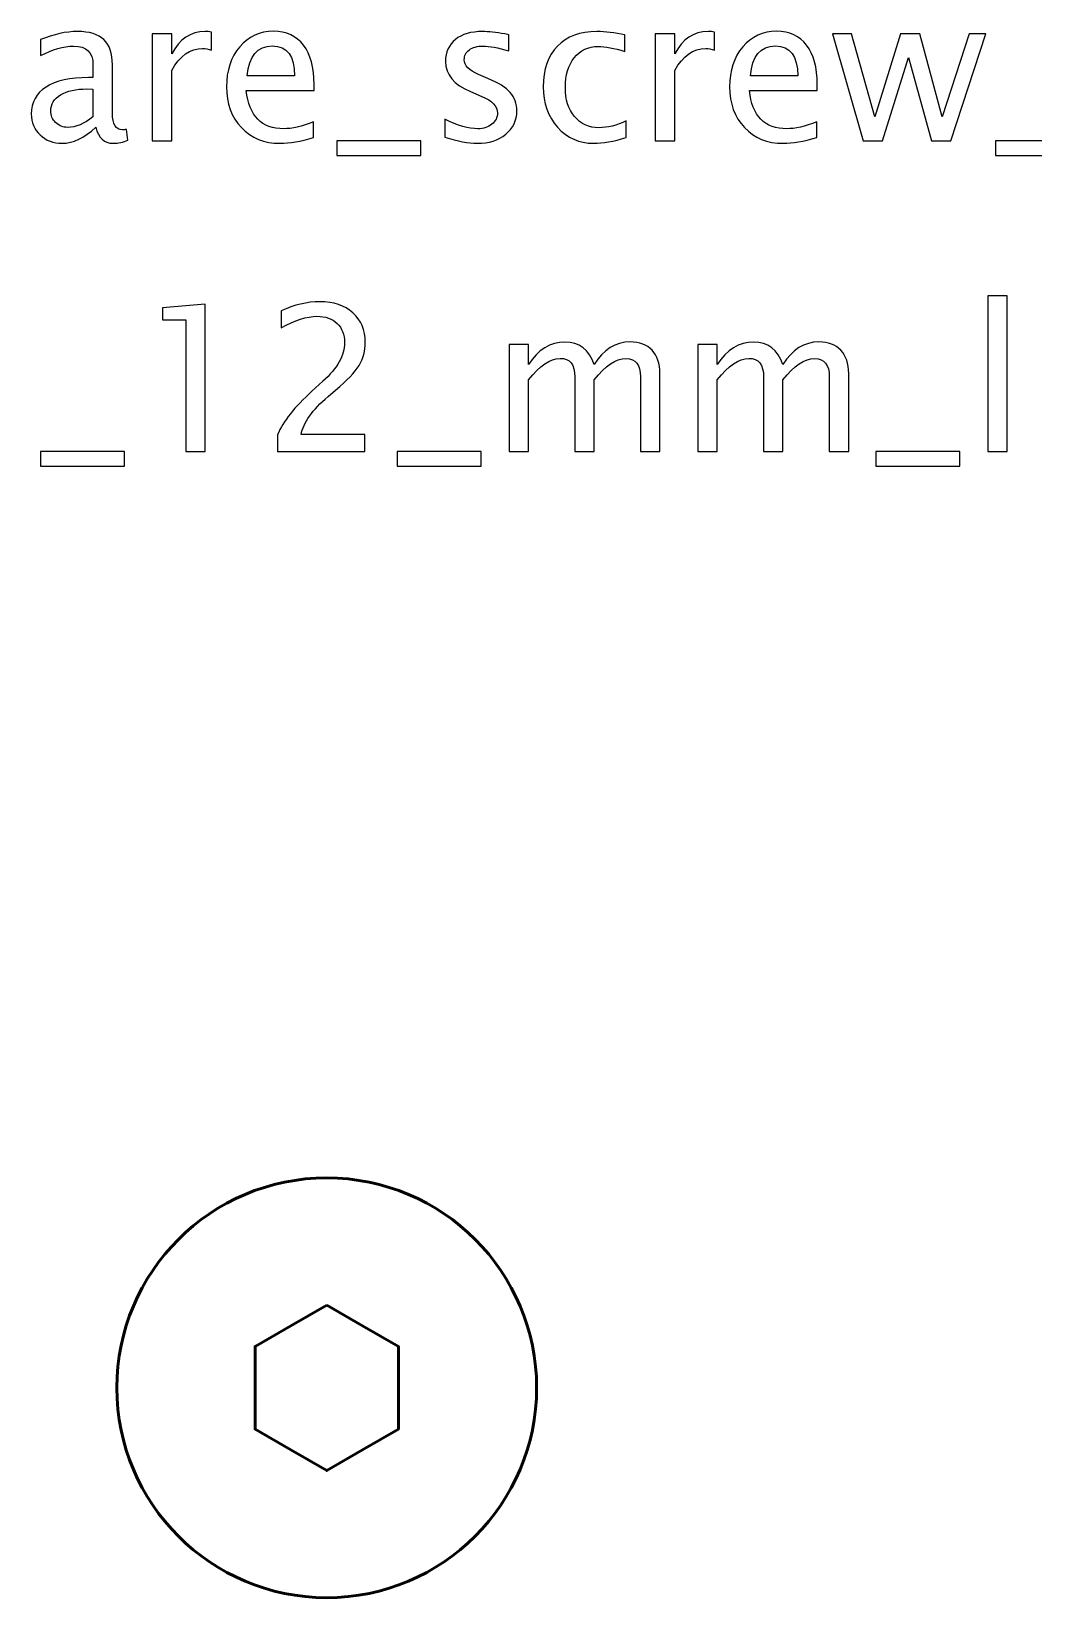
# Model space of a CAD drawing. Header units: centimetres. Extents: x -2.44 to 2.44, y -1.72 to 2.71.
# Drawn here: x -1.162 to 0.237, y 0.457 to 2.644 of the extents above; entities that cross this region are included whole.
import ezdxf

# ---------------------------------------------------------------- set-up
doc = ezdxf.new("R2010")
doc.units = ezdxf.units.CM
doc.header["$MEASUREMENT"] = 0
doc.layers.add('Layer 1', color=7, linetype='Continuous')

msp = doc.modelspace()

# ---------------------------------------------------------------- linework, layer by layer
at = {"layer": 'Layer 1', "lineweight": 53}
msp.add_ellipse((-0.75, 0.75), major_axis=(0, 0.293), ratio=1, dxfattribs=at)
at = {"layer": 'Layer 1'}
for points, knots in [([(-1.07233, 2.50978), (-1.08861, 2.49482), (-1.10427, 2.48734), (-1.11932, 2.48734), (-1.11932, 2.48734), (-1.13169, 2.48734), (-1.142, 2.4912), (-1.15013, 2.49896), (-1.15013, 2.49896), (-1.15832, 2.50672), (-1.16241, 2.51651), (-1.16241, 2.52831), (-1.16241, 2.52831), (-1.16241, 2.54463), (-1.15554, 2.55719), (-1.14181, 2.56594), (-1.14181, 2.56594), (-1.12807, 2.57469), (-1.10836, 2.57906), (-1.08268, 2.57906), (-1.08268, 2.57906), (-1.08268, 2.57906), (-1.07633, 2.57906), (-1.07633, 2.57906), (-1.07633, 2.57906), (-1.07633, 2.57906), (-1.07633, 2.59708), (-1.07633, 2.59708), (-1.07633, 2.59708), (-1.07633, 2.61444), (-1.08536, 2.62309), (-1.10347, 2.62309), (-1.10347, 2.62309), (-1.11749, 2.62309), (-1.13282, 2.61867), (-1.14943, 2.60983), (-1.14943, 2.60983), (-1.14943, 2.60983), (-1.14943, 2.63212), (-1.14943, 2.63212), (-1.14943, 2.63212), (-1.13118, 2.63965), (-1.11396, 2.64341), (-1.09783, 2.64341), (-1.09783, 2.64341), (-1.08122, 2.64341), (-1.06895, 2.63965), (-1.06109, 2.63208), (-1.06109, 2.63208), (-1.05319, 2.6245), (-1.04924, 2.61284), (-1.04924, 2.59708), (-1.04924, 2.59708), (-1.04924, 2.59708), (-1.04924, 2.52949), (-1.04924, 2.52949), (-1.04924, 2.52949), (-1.04924, 2.51401), (-1.04449, 2.50625), (-1.03494, 2.50625), (-1.03494, 2.50625), (-1.03376, 2.50625), (-1.03202, 2.50644), (-1.02972, 2.50682), (-1.02972, 2.50682), (-1.02972, 2.50682), (-1.02779, 2.49176), (-1.02779, 2.49176), (-1.02779, 2.49176), (-1.03395, 2.4888), (-1.04073, 2.48734), (-1.04816, 2.48734), (-1.04816, 2.48734), (-1.06081, 2.48734), (-1.06885, 2.49482), (-1.07233, 2.50978)], [0, 0, 0, 0, 0.05, 0.05, 0.05, 0.05, 0.1, 0.1, 0.1, 0.1, 0.15, 0.15, 0.15, 0.15, 0.2, 0.2, 0.2, 0.2, 0.25, 0.25, 0.25, 0.25, 0.3, 0.3, 0.3, 0.3, 0.35, 0.35, 0.35, 0.35, 0.4, 0.4, 0.4, 0.4, 0.45, 0.45, 0.45, 0.45, 0.5, 0.5, 0.5, 0.5, 0.55, 0.55, 0.55, 0.55, 0.6, 0.6, 0.6, 0.6, 0.65, 0.65, 0.65, 0.65, 0.7, 0.7, 0.7, 0.7, 0.75, 0.75, 0.75, 0.75, 0.8, 0.8, 0.8, 0.8, 0.85, 0.85, 0.85, 0.85, 0.9, 0.9, 0.9, 0.9, 1, 1, 1, 1]), ([(-0.9936, 2.49073), (-0.9936, 2.49073), (-0.9936, 2.64031), (-0.9936, 2.64031), (-0.9936, 2.64031), (-0.9936, 2.64031), (-0.9665, 2.64031), (-0.9665, 2.64031), (-0.9665, 2.64031), (-0.9665, 2.64031), (-0.9665, 2.61204), (-0.9665, 2.61204), (-0.9665, 2.61204), (-0.95573, 2.63297), (-0.94012, 2.64341), (-0.91961, 2.64341), (-0.91961, 2.64341), (-0.91683, 2.64341), (-0.91392, 2.64318), (-0.91091, 2.64271), (-0.91091, 2.64271), (-0.91091, 2.64271), (-0.91091, 2.61735), (-0.91091, 2.61735), (-0.91091, 2.61735), (-0.91561, 2.6189), (-0.91975, 2.6197), (-0.92332, 2.6197), (-0.92332, 2.6197), (-0.94054, 2.6197), (-0.95493, 2.60954), (-0.9665, 2.58918), (-0.9665, 2.58918), (-0.9665, 2.58918), (-0.9665, 2.49073), (-0.9665, 2.49073), (-0.9665, 2.49073), (-0.9665, 2.49073), (-0.9936, 2.49073), (-0.9936, 2.49073)], [0, 0, 0, 0, 0.0909091, 0.0909091, 0.0909091, 0.0909091, 0.1818182, 0.1818182, 0.1818182, 0.1818182, 0.2727273, 0.2727273, 0.2727273, 0.2727273, 0.3636364, 0.3636364, 0.3636364, 0.3636364, 0.4545455, 0.4545455, 0.4545455, 0.4545455, 0.5454545, 0.5454545, 0.5454545, 0.5454545, 0.6363636, 0.6363636, 0.6363636, 0.6363636, 0.7272727, 0.7272727, 0.7272727, 0.7272727, 0.8181818, 0.8181818, 0.8181818, 0.8181818, 1, 1, 1, 1]), ([(-0.76833, 2.49553), (-0.78654, 2.49007), (-0.80211, 2.48734), (-0.81509, 2.48734), (-0.81509, 2.48734), (-0.83724, 2.48734), (-0.85526, 2.49468), (-0.86913, 2.50931), (-0.86913, 2.50931), (-0.88301, 2.52394), (-0.88997, 2.54289), (-0.88997, 2.56622), (-0.88997, 2.56622), (-0.88997, 2.58885), (-0.88386, 2.60743), (-0.87158, 2.62196), (-0.87158, 2.62196), (-0.8593, 2.63645), (-0.84359, 2.64369), (-0.82445, 2.64369), (-0.82445, 2.64369), (-0.80634, 2.64369), (-0.79232, 2.63725), (-0.78244, 2.62436), (-0.78244, 2.62436), (-0.77257, 2.61147), (-0.76763, 2.59322), (-0.76763, 2.56956), (-0.76763, 2.56956), (-0.76763, 2.56956), (-0.76777, 2.56129), (-0.76777, 2.56129), (-0.76777, 2.56129), (-0.76777, 2.56129), (-0.86231, 2.56129), (-0.86231, 2.56129), (-0.86231, 2.56129), (-0.85836, 2.52554), (-0.84091, 2.50766), (-0.81001, 2.50766), (-0.81001, 2.50766), (-0.79867, 2.50766), (-0.7848, 2.51086), (-0.76833, 2.51726), (-0.76833, 2.51726), (-0.76833, 2.51726), (-0.76833, 2.49553), (-0.76833, 2.49553)], [0, 0, 0, 0, 0.0769231, 0.0769231, 0.0769231, 0.0769231, 0.1538462, 0.1538462, 0.1538462, 0.1538462, 0.2307692, 0.2307692, 0.2307692, 0.2307692, 0.3076923, 0.3076923, 0.3076923, 0.3076923, 0.3846154, 0.3846154, 0.3846154, 0.3846154, 0.4615385, 0.4615385, 0.4615385, 0.4615385, 0.5384615, 0.5384615, 0.5384615, 0.5384615, 0.6153846, 0.6153846, 0.6153846, 0.6153846, 0.6923077, 0.6923077, 0.6923077, 0.6923077, 0.7692308, 0.7692308, 0.7692308, 0.7692308, 0.8461538, 0.8461538, 0.8461538, 0.8461538, 1, 1, 1, 1]), ([(-0.58513, 2.49609), (-0.58513, 2.49609), (-0.58513, 2.52093), (-0.58513, 2.52093), (-0.58513, 2.52093), (-0.5674, 2.51208), (-0.55202, 2.50766), (-0.53889, 2.50766), (-0.53889, 2.50766), (-0.53108, 2.50766), (-0.52459, 2.50978), (-0.51947, 2.51401), (-0.51947, 2.51401), (-0.51434, 2.5182), (-0.51175, 2.52347), (-0.51175, 2.52982), (-0.51175, 2.52982), (-0.51175, 2.53908), (-0.51895, 2.54675), (-0.53334, 2.55282), (-0.53334, 2.55282), (-0.53334, 2.55282), (-0.54919, 2.55954), (-0.54919, 2.55954), (-0.54919, 2.55954), (-0.57257, 2.56923), (-0.58428, 2.58325), (-0.58428, 2.60145), (-0.58428, 2.60145), (-0.58428, 2.61448), (-0.57967, 2.62474), (-0.57045, 2.63222), (-0.57045, 2.63222), (-0.56123, 2.6397), (-0.54858, 2.64341), (-0.53254, 2.64341), (-0.53254, 2.64341), (-0.52422, 2.64341), (-0.51387, 2.64228), (-0.50159, 2.63998), (-0.50159, 2.63998), (-0.50159, 2.63998), (-0.49595, 2.6389), (-0.49595, 2.6389), (-0.49595, 2.6389), (-0.49595, 2.6389), (-0.49595, 2.61632), (-0.49595, 2.61632), (-0.49595, 2.61632), (-0.51105, 2.62083), (-0.52309, 2.62309), (-0.53207, 2.62309), (-0.53207, 2.62309), (-0.53997, 2.62309), (-0.54623, 2.62135), (-0.55098, 2.61792), (-0.55098, 2.61792), (-0.55568, 2.61448), (-0.55804, 2.60987), (-0.55804, 2.60409), (-0.55804, 2.60409), (-0.55804, 2.59595), (-0.55145, 2.58904), (-0.53823, 2.58344), (-0.53823, 2.58344), (-0.53823, 2.58344), (-0.5252, 2.57794), (-0.5252, 2.57794), (-0.5252, 2.57794), (-0.51043, 2.57173), (-0.49999, 2.56514), (-0.49388, 2.55823), (-0.49388, 2.55823), (-0.48772, 2.55131), (-0.48466, 2.54266), (-0.48466, 2.53231), (-0.48466, 2.53231), (-0.48466, 2.51919), (-0.48983, 2.50842), (-0.50023, 2.5), (-0.50023, 2.5), (-0.51058, 2.49158), (-0.52384, 2.48734), (-0.53997, 2.48734), (-0.53997, 2.48734), (-0.55239, 2.48734), (-0.5674, 2.49026), (-0.58513, 2.49609)], [0, 0, 0, 0, 0.0434783, 0.0434783, 0.0434783, 0.0434783, 0.0869565, 0.0869565, 0.0869565, 0.0869565, 0.1304348, 0.1304348, 0.1304348, 0.1304348, 0.173913, 0.173913, 0.173913, 0.173913, 0.2173913, 0.2173913, 0.2173913, 0.2173913, 0.2608696, 0.2608696, 0.2608696, 0.2608696, 0.3043478, 0.3043478, 0.3043478, 0.3043478, 0.3478261, 0.3478261, 0.3478261, 0.3478261, 0.3913043, 0.3913043, 0.3913043, 0.3913043, 0.4347826, 0.4347826, 0.4347826, 0.4347826, 0.4782609, 0.4782609, 0.4782609, 0.4782609, 0.5217391, 0.5217391, 0.5217391, 0.5217391, 0.5652174, 0.5652174, 0.5652174, 0.5652174, 0.6086957, 0.6086957, 0.6086957, 0.6086957, 0.6521739, 0.6521739, 0.6521739, 0.6521739, 0.6956522, 0.6956522, 0.6956522, 0.6956522, 0.7391304, 0.7391304, 0.7391304, 0.7391304, 0.7826087, 0.7826087, 0.7826087, 0.7826087, 0.826087, 0.826087, 0.826087, 0.826087, 0.8695652, 0.8695652, 0.8695652, 0.8695652, 0.9130435, 0.9130435, 0.9130435, 0.9130435, 1, 1, 1, 1]), ([(-0.33202, 2.49525), (-0.34956, 2.48998), (-0.36471, 2.48734), (-0.37746, 2.48734), (-0.37746, 2.48734), (-0.39768, 2.48734), (-0.41443, 2.49482), (-0.42774, 2.50973), (-0.42774, 2.50973), (-0.44105, 2.52469), (-0.44773, 2.54355), (-0.44773, 2.56627), (-0.44773, 2.56627), (-0.44773, 2.59054), (-0.44114, 2.6095), (-0.42797, 2.62304), (-0.42797, 2.62304), (-0.4148, 2.63664), (-0.39641, 2.64341), (-0.3728, 2.64341), (-0.3728, 2.64341), (-0.36118, 2.64341), (-0.34811, 2.64181), (-0.33371, 2.63861), (-0.33371, 2.63861), (-0.33371, 2.63861), (-0.33371, 2.61575), (-0.33371, 2.61575), (-0.33371, 2.61575), (-0.349, 2.62027), (-0.36146, 2.62253), (-0.37106, 2.62253), (-0.37106, 2.62253), (-0.38498, 2.62253), (-0.39613, 2.61731), (-0.40446, 2.60691), (-0.40446, 2.60691), (-0.41278, 2.59652), (-0.41697, 2.58264), (-0.41697, 2.56533), (-0.41697, 2.56533), (-0.41697, 2.54854), (-0.41264, 2.53499), (-0.40403, 2.5246), (-0.40403, 2.5246), (-0.39543, 2.51425), (-0.38418, 2.50907), (-0.37021, 2.50907), (-0.37021, 2.50907), (-0.35784, 2.50907), (-0.34514, 2.51227), (-0.33202, 2.51867), (-0.33202, 2.51867), (-0.33202, 2.51867), (-0.33202, 2.49525), (-0.33202, 2.49525)], [0, 0, 0, 0, 0.0666667, 0.0666667, 0.0666667, 0.0666667, 0.1333333, 0.1333333, 0.1333333, 0.1333333, 0.2, 0.2, 0.2, 0.2, 0.2666667, 0.2666667, 0.2666667, 0.2666667, 0.3333333, 0.3333333, 0.3333333, 0.3333333, 0.4, 0.4, 0.4, 0.4, 0.4666667, 0.4666667, 0.4666667, 0.4666667, 0.5333333, 0.5333333, 0.5333333, 0.5333333, 0.6, 0.6, 0.6, 0.6, 0.6666667, 0.6666667, 0.6666667, 0.6666667, 0.7333333, 0.7333333, 0.7333333, 0.7333333, 0.8, 0.8, 0.8, 0.8, 0.8666667, 0.8666667, 0.8666667, 0.8666667, 1, 1, 1, 1]), ([(-0.29134, 2.49073), (-0.29134, 2.49073), (-0.29134, 2.64031), (-0.29134, 2.64031), (-0.29134, 2.64031), (-0.29134, 2.64031), (-0.26424, 2.64031), (-0.26424, 2.64031), (-0.26424, 2.64031), (-0.26424, 2.64031), (-0.26424, 2.61204), (-0.26424, 2.61204), (-0.26424, 2.61204), (-0.25347, 2.63297), (-0.23786, 2.64341), (-0.21735, 2.64341), (-0.21735, 2.64341), (-0.21457, 2.64341), (-0.21166, 2.64318), (-0.20865, 2.64271), (-0.20865, 2.64271), (-0.20865, 2.64271), (-0.20865, 2.61735), (-0.20865, 2.61735), (-0.20865, 2.61735), (-0.21335, 2.6189), (-0.21749, 2.6197), (-0.22106, 2.6197), (-0.22106, 2.6197), (-0.23828, 2.6197), (-0.25267, 2.60954), (-0.26424, 2.58918), (-0.26424, 2.58918), (-0.26424, 2.58918), (-0.26424, 2.49073), (-0.26424, 2.49073), (-0.26424, 2.49073), (-0.26424, 2.49073), (-0.29134, 2.49073), (-0.29134, 2.49073)], [0, 0, 0, 0, 0.0909091, 0.0909091, 0.0909091, 0.0909091, 0.1818182, 0.1818182, 0.1818182, 0.1818182, 0.2727273, 0.2727273, 0.2727273, 0.2727273, 0.3636364, 0.3636364, 0.3636364, 0.3636364, 0.4545455, 0.4545455, 0.4545455, 0.4545455, 0.5454545, 0.5454545, 0.5454545, 0.5454545, 0.6363636, 0.6363636, 0.6363636, 0.6363636, 0.7272727, 0.7272727, 0.7272727, 0.7272727, 0.8181818, 0.8181818, 0.8181818, 0.8181818, 1, 1, 1, 1]), ([(-0.06607, 2.49553), (-0.08428, 2.49007), (-0.09985, 2.48734), (-0.11283, 2.48734), (-0.11283, 2.48734), (-0.13498, 2.48734), (-0.153, 2.49468), (-0.16687, 2.50931), (-0.16687, 2.50931), (-0.18075, 2.52394), (-0.18771, 2.54289), (-0.18771, 2.56622), (-0.18771, 2.56622), (-0.18771, 2.58885), (-0.1816, 2.60743), (-0.16932, 2.62196), (-0.16932, 2.62196), (-0.15704, 2.63645), (-0.14133, 2.64369), (-0.12219, 2.64369), (-0.12219, 2.64369), (-0.10408, 2.64369), (-0.09006, 2.63725), (-0.08018, 2.62436), (-0.08018, 2.62436), (-0.07031, 2.61147), (-0.06537, 2.59322), (-0.06537, 2.56956), (-0.06537, 2.56956), (-0.06537, 2.56956), (-0.06551, 2.56129), (-0.06551, 2.56129), (-0.06551, 2.56129), (-0.06551, 2.56129), (-0.16005, 2.56129), (-0.16005, 2.56129), (-0.16005, 2.56129), (-0.1561, 2.52554), (-0.13865, 2.50766), (-0.10775, 2.50766), (-0.10775, 2.50766), (-0.09641, 2.50766), (-0.08254, 2.51086), (-0.06607, 2.51726), (-0.06607, 2.51726), (-0.06607, 2.51726), (-0.06607, 2.49553), (-0.06607, 2.49553)], [0, 0, 0, 0, 0.0769231, 0.0769231, 0.0769231, 0.0769231, 0.1538462, 0.1538462, 0.1538462, 0.1538462, 0.2307692, 0.2307692, 0.2307692, 0.2307692, 0.3076923, 0.3076923, 0.3076923, 0.3076923, 0.3846154, 0.3846154, 0.3846154, 0.3846154, 0.4615385, 0.4615385, 0.4615385, 0.4615385, 0.5384615, 0.5384615, 0.5384615, 0.5384615, 0.6153846, 0.6153846, 0.6153846, 0.6153846, 0.6923077, 0.6923077, 0.6923077, 0.6923077, 0.7692308, 0.7692308, 0.7692308, 0.7692308, 0.8461538, 0.8461538, 0.8461538, 0.8461538, 1, 1, 1, 1]), ([(-0.00112, 2.49073), (-0.00112, 2.49073), (-0.04402, 2.64031), (-0.04402, 2.64031), (-0.04402, 2.64031), (-0.04402, 2.64031), (-0.01758, 2.64031), (-0.01758, 2.64031), (-0.01758, 2.64031), (-0.01758, 2.64031), (0.0153, 2.52417), (0.0153, 2.52417), (0.0153, 2.52417), (0.0153, 2.52417), (0.05076, 2.64031), (0.05076, 2.64031), (0.05076, 2.64031), (0.05076, 2.64031), (0.07786, 2.64031), (0.07786, 2.64031), (0.07786, 2.64031), (0.07786, 2.64031), (0.10904, 2.52436), (0.10904, 2.52436), (0.10904, 2.52436), (0.10904, 2.52436), (0.14676, 2.64031), (0.14676, 2.64031), (0.14676, 2.64031), (0.14676, 2.64031), (0.16991, 2.64031), (0.16991, 2.64031), (0.16991, 2.64031), (0.16991, 2.64031), (0.12108, 2.49073), (0.12108, 2.49073), (0.12108, 2.49073), (0.12108, 2.49073), (0.09399, 2.49073), (0.09399, 2.49073), (0.09399, 2.49073), (0.09399, 2.49073), (0.06191, 2.60738), (0.06191, 2.60738), (0.06191, 2.60738), (0.06191, 2.60738), (0.02597, 2.49073), (0.02597, 2.49073), (0.02597, 2.49073), (0.02597, 2.49073), (-0.00112, 2.49073), (-0.00112, 2.49073)], [0, 0, 0, 0, 0.0714286, 0.0714286, 0.0714286, 0.0714286, 0.1428571, 0.1428571, 0.1428571, 0.1428571, 0.2142857, 0.2142857, 0.2142857, 0.2142857, 0.2857143, 0.2857143, 0.2857143, 0.2857143, 0.3571429, 0.3571429, 0.3571429, 0.3571429, 0.4285714, 0.4285714, 0.4285714, 0.4285714, 0.5, 0.5, 0.5, 0.5, 0.5714286, 0.5714286, 0.5714286, 0.5714286, 0.6428571, 0.6428571, 0.6428571, 0.6428571, 0.7142857, 0.7142857, 0.7142857, 0.7142857, 0.7857143, 0.7857143, 0.7857143, 0.7857143, 0.8571429, 0.8571429, 0.8571429, 0.8571429, 1, 1, 1, 1]), ([(-0.8609, 2.5816), (-0.8609, 2.5816), (-0.79486, 2.5816), (-0.79486, 2.5816), (-0.79486, 2.5816), (-0.79486, 2.60945), (-0.80526, 2.62337), (-0.826, 2.62337), (-0.826, 2.62337), (-0.84688, 2.62337), (-0.8585, 2.60945), (-0.8609, 2.5816)], [0, 0, 0, 0, 0.25, 0.25, 0.25, 0.25, 0.5, 0.5, 0.5, 0.5, 1, 1, 1, 1]), ([(-0.15864, 2.5816), (-0.15864, 2.5816), (-0.0926, 2.5816), (-0.0926, 2.5816), (-0.0926, 2.5816), (-0.0926, 2.60945), (-0.103, 2.62337), (-0.12374, 2.62337), (-0.12374, 2.62337), (-0.14462, 2.62337), (-0.15624, 2.60945), (-0.15864, 2.5816)], [0, 0, 0, 0, 0.25, 0.25, 0.25, 0.25, 0.5, 0.5, 0.5, 0.5, 1, 1, 1, 1]), ([(-1.07633, 2.52455), (-1.07633, 2.52455), (-1.07633, 2.56298), (-1.07633, 2.56298), (-1.07633, 2.56298), (-1.07633, 2.56298), (-1.08503, 2.56326), (-1.08503, 2.56326), (-1.08503, 2.56326), (-1.10009, 2.56326), (-1.11222, 2.56049), (-1.12149, 2.55494), (-1.12149, 2.55494), (-1.13071, 2.54934), (-1.13532, 2.54195), (-1.13532, 2.53273), (-1.13532, 2.53273), (-1.13532, 2.52629), (-1.13301, 2.52083), (-1.12845, 2.51636), (-1.12845, 2.51636), (-1.12384, 2.5119), (-1.11824, 2.50964), (-1.11161, 2.50964), (-1.11161, 2.50964), (-1.10032, 2.50964), (-1.08856, 2.51462), (-1.07633, 2.52455)], [0, 0, 0, 0, 0.125, 0.125, 0.125, 0.125, 0.25, 0.25, 0.25, 0.25, 0.375, 0.375, 0.375, 0.375, 0.5, 0.5, 0.5, 0.5, 0.625, 0.625, 0.625, 0.625, 0.75, 0.75, 0.75, 0.75, 1, 1, 1, 1]), ([(-0.73612, 2.47041), (-0.73612, 2.47041), (-0.73612, 2.49073), (-0.73612, 2.49073), (-0.73612, 2.49073), (-0.73612, 2.49073), (-0.61871, 2.49073), (-0.61871, 2.49073), (-0.61871, 2.49073), (-0.61871, 2.49073), (-0.61871, 2.47041), (-0.61871, 2.47041), (-0.61871, 2.47041), (-0.61871, 2.47041), (-0.73612, 2.47041), (-0.73612, 2.47041)], [0, 0, 0, 0, 0.2, 0.2, 0.2, 0.2, 0.4, 0.4, 0.4, 0.4, 0.6, 0.6, 0.6, 0.6, 1, 1, 1, 1]), ([(0.18359, 2.47041), (0.18359, 2.47041), (0.18359, 2.49073), (0.18359, 2.49073), (0.18359, 2.49073), (0.18359, 2.49073), (0.301, 2.49073), (0.301, 2.49073), (0.301, 2.49073), (0.301, 2.49073), (0.301, 2.47041), (0.301, 2.47041), (0.301, 2.47041), (0.301, 2.47041), (0.18359, 2.47041), (0.18359, 2.47041)], [0, 0, 0, 0, 0.2, 0.2, 0.2, 0.2, 0.4, 0.4, 0.4, 0.4, 0.6, 0.6, 0.6, 0.6, 1, 1, 1, 1]), ([(0.17265, 2.05705), (0.17265, 2.05705), (0.17265, 2.27464), (0.17265, 2.27464), (0.17265, 2.27464), (0.17265, 2.27464), (0.19975, 2.27464), (0.19975, 2.27464), (0.19975, 2.27464), (0.19975, 2.27464), (0.19975, 2.05705), (0.19975, 2.05705), (0.19975, 2.05705), (0.19975, 2.05705), (0.17265, 2.05705), (0.17265, 2.05705)], [0, 0, 0, 0, 0.2, 0.2, 0.2, 0.2, 0.4, 0.4, 0.4, 0.4, 0.6, 0.6, 0.6, 0.6, 1, 1, 1, 1]), ([(-0.94664, 2.05705), (-0.94664, 2.05705), (-0.94664, 2.24078), (-0.94664, 2.24078), (-0.94664, 2.24078), (-0.94664, 2.24078), (-0.97909, 2.24078), (-0.97909, 2.24078), (-0.97909, 2.24078), (-0.97909, 2.24078), (-0.97909, 2.25771), (-0.97909, 2.25771), (-0.97909, 2.25771), (-0.97909, 2.25771), (-0.91955, 2.26279), (-0.91955, 2.26279), (-0.91955, 2.26279), (-0.91955, 2.26279), (-0.91955, 2.05705), (-0.91955, 2.05705), (-0.91955, 2.05705), (-0.91955, 2.05705), (-0.94664, 2.05705), (-0.94664, 2.05705)], [0, 0, 0, 0, 0.1428571, 0.1428571, 0.1428571, 0.1428571, 0.2857143, 0.2857143, 0.2857143, 0.2857143, 0.4285714, 0.4285714, 0.4285714, 0.4285714, 0.5714286, 0.5714286, 0.5714286, 0.5714286, 0.7142857, 0.7142857, 0.7142857, 0.7142857, 1, 1, 1, 1]), ([(-0.8187, 2.05705), (-0.8187, 2.05705), (-0.8187, 2.08076), (-0.8187, 2.08076), (-0.8187, 2.08076), (-0.81079, 2.09924), (-0.79485, 2.11942), (-0.77081, 2.1412), (-0.77081, 2.1412), (-0.77081, 2.1412), (-0.75529, 2.15512), (-0.75529, 2.15512), (-0.75529, 2.15512), (-0.7353, 2.17328), (-0.72528, 2.19125), (-0.72528, 2.20912), (-0.72528, 2.20912), (-0.72528, 2.22055), (-0.72871, 2.22949), (-0.73553, 2.23602), (-0.73553, 2.23602), (-0.74236, 2.24256), (-0.75181, 2.24586), (-0.7638, 2.24586), (-0.7638, 2.24586), (-0.77782, 2.24586), (-0.79442, 2.24049), (-0.81362, 2.22977), (-0.81362, 2.22977), (-0.81362, 2.22977), (-0.81362, 2.25348), (-0.81362, 2.25348), (-0.81362, 2.25348), (-0.79551, 2.26194), (-0.77749, 2.26618), (-0.75952, 2.26618), (-0.75952, 2.26618), (-0.74043, 2.26618), (-0.72509, 2.26105), (-0.71352, 2.25075), (-0.71352, 2.25075), (-0.702, 2.24045), (-0.69621, 2.22681), (-0.69621, 2.20978), (-0.69621, 2.20978), (-0.69621, 2.19755), (-0.69913, 2.18668), (-0.70496, 2.17723), (-0.70496, 2.17723), (-0.71084, 2.16773), (-0.72171, 2.15625), (-0.73765, 2.1427), (-0.73765, 2.1427), (-0.73765, 2.1427), (-0.74814, 2.13377), (-0.74814, 2.13377), (-0.74814, 2.13377), (-0.76997, 2.11528), (-0.78257, 2.0976), (-0.78596, 2.08076), (-0.78596, 2.08076), (-0.78596, 2.08076), (-0.69706, 2.08076), (-0.69706, 2.08076), (-0.69706, 2.08076), (-0.69706, 2.08076), (-0.69706, 2.05705), (-0.69706, 2.05705), (-0.69706, 2.05705), (-0.69706, 2.05705), (-0.8187, 2.05705), (-0.8187, 2.05705)], [0, 0, 0, 0, 0.0526316, 0.0526316, 0.0526316, 0.0526316, 0.1052632, 0.1052632, 0.1052632, 0.1052632, 0.1578947, 0.1578947, 0.1578947, 0.1578947, 0.2105263, 0.2105263, 0.2105263, 0.2105263, 0.2631579, 0.2631579, 0.2631579, 0.2631579, 0.3157895, 0.3157895, 0.3157895, 0.3157895, 0.3684211, 0.3684211, 0.3684211, 0.3684211, 0.4210526, 0.4210526, 0.4210526, 0.4210526, 0.4736842, 0.4736842, 0.4736842, 0.4736842, 0.5263158, 0.5263158, 0.5263158, 0.5263158, 0.5789474, 0.5789474, 0.5789474, 0.5789474, 0.6315789, 0.6315789, 0.6315789, 0.6315789, 0.6842105, 0.6842105, 0.6842105, 0.6842105, 0.7368421, 0.7368421, 0.7368421, 0.7368421, 0.7894737, 0.7894737, 0.7894737, 0.7894737, 0.8421053, 0.8421053, 0.8421053, 0.8421053, 0.8947368, 0.8947368, 0.8947368, 0.8947368, 1, 1, 1, 1]), ([(-0.49546, 2.05705), (-0.49546, 2.05705), (-0.49546, 2.20663), (-0.49546, 2.20663), (-0.49546, 2.20663), (-0.49546, 2.20663), (-0.46836, 2.20663), (-0.46836, 2.20663), (-0.46836, 2.20663), (-0.46836, 2.20663), (-0.46836, 2.17836), (-0.46836, 2.17836), (-0.46836, 2.17836), (-0.45515, 2.19929), (-0.43821, 2.20973), (-0.41747, 2.20973), (-0.41747, 2.20973), (-0.39748, 2.20973), (-0.38389, 2.19929), (-0.37664, 2.17836), (-0.37664, 2.17836), (-0.3638, 2.19948), (-0.34706, 2.21001), (-0.3265, 2.21001), (-0.3265, 2.21001), (-0.31338, 2.21001), (-0.30317, 2.20616), (-0.29588, 2.1984), (-0.29588, 2.1984), (-0.28859, 2.19063), (-0.28492, 2.17977), (-0.28492, 2.1658), (-0.28492, 2.1658), (-0.28492, 2.1658), (-0.28492, 2.05705), (-0.28492, 2.05705), (-0.28492, 2.05705), (-0.28492, 2.05705), (-0.31201, 2.05705), (-0.31201, 2.05705), (-0.31201, 2.05705), (-0.31201, 2.05705), (-0.31201, 2.16133), (-0.31201, 2.16133), (-0.31201, 2.16133), (-0.31201, 2.17836), (-0.31879, 2.18687), (-0.33233, 2.18687), (-0.33233, 2.18687), (-0.3464, 2.18687), (-0.36117, 2.17695), (-0.37664, 2.15705), (-0.37664, 2.15705), (-0.37664, 2.15705), (-0.37664, 2.05705), (-0.37664, 2.05705), (-0.37664, 2.05705), (-0.37664, 2.05705), (-0.40374, 2.05705), (-0.40374, 2.05705), (-0.40374, 2.05705), (-0.40374, 2.05705), (-0.40374, 2.16142), (-0.40374, 2.16142), (-0.40374, 2.16142), (-0.40374, 2.17859), (-0.4106, 2.18715), (-0.42438, 2.18715), (-0.42438, 2.18715), (-0.43807, 2.18715), (-0.45275, 2.17718), (-0.46836, 2.15719), (-0.46836, 2.15719), (-0.46836, 2.15719), (-0.46836, 2.05705), (-0.46836, 2.05705), (-0.46836, 2.05705), (-0.46836, 2.05705), (-0.49546, 2.05705), (-0.49546, 2.05705)], [0, 0, 0, 0, 0.047619, 0.047619, 0.047619, 0.047619, 0.0952381, 0.0952381, 0.0952381, 0.0952381, 0.1428571, 0.1428571, 0.1428571, 0.1428571, 0.1904762, 0.1904762, 0.1904762, 0.1904762, 0.2380952, 0.2380952, 0.2380952, 0.2380952, 0.2857143, 0.2857143, 0.2857143, 0.2857143, 0.3333333, 0.3333333, 0.3333333, 0.3333333, 0.3809524, 0.3809524, 0.3809524, 0.3809524, 0.4285714, 0.4285714, 0.4285714, 0.4285714, 0.4761905, 0.4761905, 0.4761905, 0.4761905, 0.5238095, 0.5238095, 0.5238095, 0.5238095, 0.5714286, 0.5714286, 0.5714286, 0.5714286, 0.6190476, 0.6190476, 0.6190476, 0.6190476, 0.6666667, 0.6666667, 0.6666667, 0.6666667, 0.7142857, 0.7142857, 0.7142857, 0.7142857, 0.7619048, 0.7619048, 0.7619048, 0.7619048, 0.8095238, 0.8095238, 0.8095238, 0.8095238, 0.8571429, 0.8571429, 0.8571429, 0.8571429, 0.9047619, 0.9047619, 0.9047619, 0.9047619, 1, 1, 1, 1]), ([(-0.23196, 2.05705), (-0.23196, 2.05705), (-0.23196, 2.20663), (-0.23196, 2.20663), (-0.23196, 2.20663), (-0.23196, 2.20663), (-0.20486, 2.20663), (-0.20486, 2.20663), (-0.20486, 2.20663), (-0.20486, 2.20663), (-0.20486, 2.17836), (-0.20486, 2.17836), (-0.20486, 2.17836), (-0.19165, 2.19929), (-0.17471, 2.20973), (-0.15397, 2.20973), (-0.15397, 2.20973), (-0.13398, 2.20973), (-0.12039, 2.19929), (-0.11314, 2.17836), (-0.11314, 2.17836), (-0.1003, 2.19948), (-0.08356, 2.21001), (-0.063, 2.21001), (-0.063, 2.21001), (-0.04988, 2.21001), (-0.03967, 2.20616), (-0.03238, 2.1984), (-0.03238, 2.1984), (-0.02509, 2.19063), (-0.02142, 2.17977), (-0.02142, 2.1658), (-0.02142, 2.1658), (-0.02142, 2.1658), (-0.02142, 2.05705), (-0.02142, 2.05705), (-0.02142, 2.05705), (-0.02142, 2.05705), (-0.04851, 2.05705), (-0.04851, 2.05705), (-0.04851, 2.05705), (-0.04851, 2.05705), (-0.04851, 2.16133), (-0.04851, 2.16133), (-0.04851, 2.16133), (-0.04851, 2.17836), (-0.05529, 2.18687), (-0.06883, 2.18687), (-0.06883, 2.18687), (-0.0829, 2.18687), (-0.09767, 2.17695), (-0.11314, 2.15705), (-0.11314, 2.15705), (-0.11314, 2.15705), (-0.11314, 2.05705), (-0.11314, 2.05705), (-0.11314, 2.05705), (-0.11314, 2.05705), (-0.14024, 2.05705), (-0.14024, 2.05705), (-0.14024, 2.05705), (-0.14024, 2.05705), (-0.14024, 2.16142), (-0.14024, 2.16142), (-0.14024, 2.16142), (-0.14024, 2.17859), (-0.1471, 2.18715), (-0.16088, 2.18715), (-0.16088, 2.18715), (-0.17457, 2.18715), (-0.18925, 2.17718), (-0.20486, 2.15719), (-0.20486, 2.15719), (-0.20486, 2.15719), (-0.20486, 2.05705), (-0.20486, 2.05705), (-0.20486, 2.05705), (-0.20486, 2.05705), (-0.23196, 2.05705), (-0.23196, 2.05705)], [0, 0, 0, 0, 0.047619, 0.047619, 0.047619, 0.047619, 0.0952381, 0.0952381, 0.0952381, 0.0952381, 0.1428571, 0.1428571, 0.1428571, 0.1428571, 0.1904762, 0.1904762, 0.1904762, 0.1904762, 0.2380952, 0.2380952, 0.2380952, 0.2380952, 0.2857143, 0.2857143, 0.2857143, 0.2857143, 0.3333333, 0.3333333, 0.3333333, 0.3333333, 0.3809524, 0.3809524, 0.3809524, 0.3809524, 0.4285714, 0.4285714, 0.4285714, 0.4285714, 0.4761905, 0.4761905, 0.4761905, 0.4761905, 0.5238095, 0.5238095, 0.5238095, 0.5238095, 0.5714286, 0.5714286, 0.5714286, 0.5714286, 0.6190476, 0.6190476, 0.6190476, 0.6190476, 0.6666667, 0.6666667, 0.6666667, 0.6666667, 0.7142857, 0.7142857, 0.7142857, 0.7142857, 0.7619048, 0.7619048, 0.7619048, 0.7619048, 0.8095238, 0.8095238, 0.8095238, 0.8095238, 0.8571429, 0.8571429, 0.8571429, 0.8571429, 0.9047619, 0.9047619, 0.9047619, 0.9047619, 1, 1, 1, 1]), ([(-1.14984, 2.03673), (-1.14984, 2.03673), (-1.14984, 2.05705), (-1.14984, 2.05705), (-1.14984, 2.05705), (-1.14984, 2.05705), (-1.03243, 2.05705), (-1.03243, 2.05705), (-1.03243, 2.05705), (-1.03243, 2.05705), (-1.03243, 2.03673), (-1.03243, 2.03673), (-1.03243, 2.03673), (-1.03243, 2.03673), (-1.14984, 2.03673), (-1.14984, 2.03673)], [0, 0, 0, 0, 0.2, 0.2, 0.2, 0.2, 0.4, 0.4, 0.4, 0.4, 0.6, 0.6, 0.6, 0.6, 1, 1, 1, 1]), ([(-0.65181, 2.03673), (-0.65181, 2.03673), (-0.65181, 2.05705), (-0.65181, 2.05705), (-0.65181, 2.05705), (-0.65181, 2.05705), (-0.5344, 2.05705), (-0.5344, 2.05705), (-0.5344, 2.05705), (-0.5344, 2.05705), (-0.5344, 2.03673), (-0.5344, 2.03673), (-0.5344, 2.03673), (-0.5344, 2.03673), (-0.65181, 2.03673), (-0.65181, 2.03673)], [0, 0, 0, 0, 0.2, 0.2, 0.2, 0.2, 0.4, 0.4, 0.4, 0.4, 0.6, 0.6, 0.6, 0.6, 1, 1, 1, 1]), ([(0.0163, 2.03673), (0.0163, 2.03673), (0.0163, 2.05705), (0.0163, 2.05705), (0.0163, 2.05705), (0.0163, 2.05705), (0.13371, 2.05705), (0.13371, 2.05705), (0.13371, 2.05705), (0.13371, 2.05705), (0.13371, 2.03673), (0.13371, 2.03673), (0.13371, 2.03673), (0.13371, 2.03673), (0.0163, 2.03673), (0.0163, 2.03673)], [0, 0, 0, 0, 0.2, 0.2, 0.2, 0.2, 0.4, 0.4, 0.4, 0.4, 0.6, 0.6, 0.6, 0.6, 1, 1, 1, 1])]:
    msp.add_open_spline(points, degree=3, knots=knots, dxfattribs=at)
at = {"layer": 'Layer 1', "lineweight": 53}
msp.add_open_spline([(-0.75, 0.86547), (-0.75, 0.86547), (-0.7, 0.8366), (-0.7, 0.8366), (-0.7, 0.8366), (-0.7, 0.8366), (-0.65, 0.80773), (-0.65, 0.80773), (-0.65, 0.80773), (-0.65, 0.80773), (-0.65, 0.75), (-0.65, 0.75), (-0.65, 0.75), (-0.65, 0.75), (-0.65, 0.69227), (-0.65, 0.69227), (-0.65, 0.69227), (-0.65, 0.69227), (-0.7, 0.6634), (-0.7, 0.6634), (-0.7, 0.6634), (-0.7, 0.6634), (-0.75, 0.63453), (-0.75, 0.63453), (-0.75, 0.63453), (-0.75, 0.63453), (-0.8, 0.6634), (-0.8, 0.6634), (-0.8, 0.6634), (-0.8, 0.6634), (-0.85, 0.69227), (-0.85, 0.69227), (-0.85, 0.69227), (-0.85, 0.69227), (-0.85, 0.75), (-0.85, 0.75), (-0.85, 0.75), (-0.85, 0.75), (-0.85, 0.80773), (-0.85, 0.80773), (-0.85, 0.80773), (-0.85, 0.80773), (-0.8, 0.8366), (-0.8, 0.8366), (-0.8, 0.8366), (-0.8, 0.8366), (-0.75, 0.86547), (-0.75, 0.86547)], degree=3, knots=[0, 0, 0, 0, 0.0769231, 0.0769231, 0.0769231, 0.0769231, 0.1538462, 0.1538462, 0.1538462, 0.1538462, 0.2307692, 0.2307692, 0.2307692, 0.2307692, 0.3076923, 0.3076923, 0.3076923, 0.3076923, 0.3846154, 0.3846154, 0.3846154, 0.3846154, 0.4615385, 0.4615385, 0.4615385, 0.4615385, 0.5384615, 0.5384615, 0.5384615, 0.5384615, 0.6153846, 0.6153846, 0.6153846, 0.6153846, 0.6923077, 0.6923077, 0.6923077, 0.6923077, 0.7692308, 0.7692308, 0.7692308, 0.7692308, 0.8461538, 0.8461538, 0.8461538, 0.8461538, 1, 1, 1, 1], dxfattribs=at)

doc.saveas('drawing.dxf')
